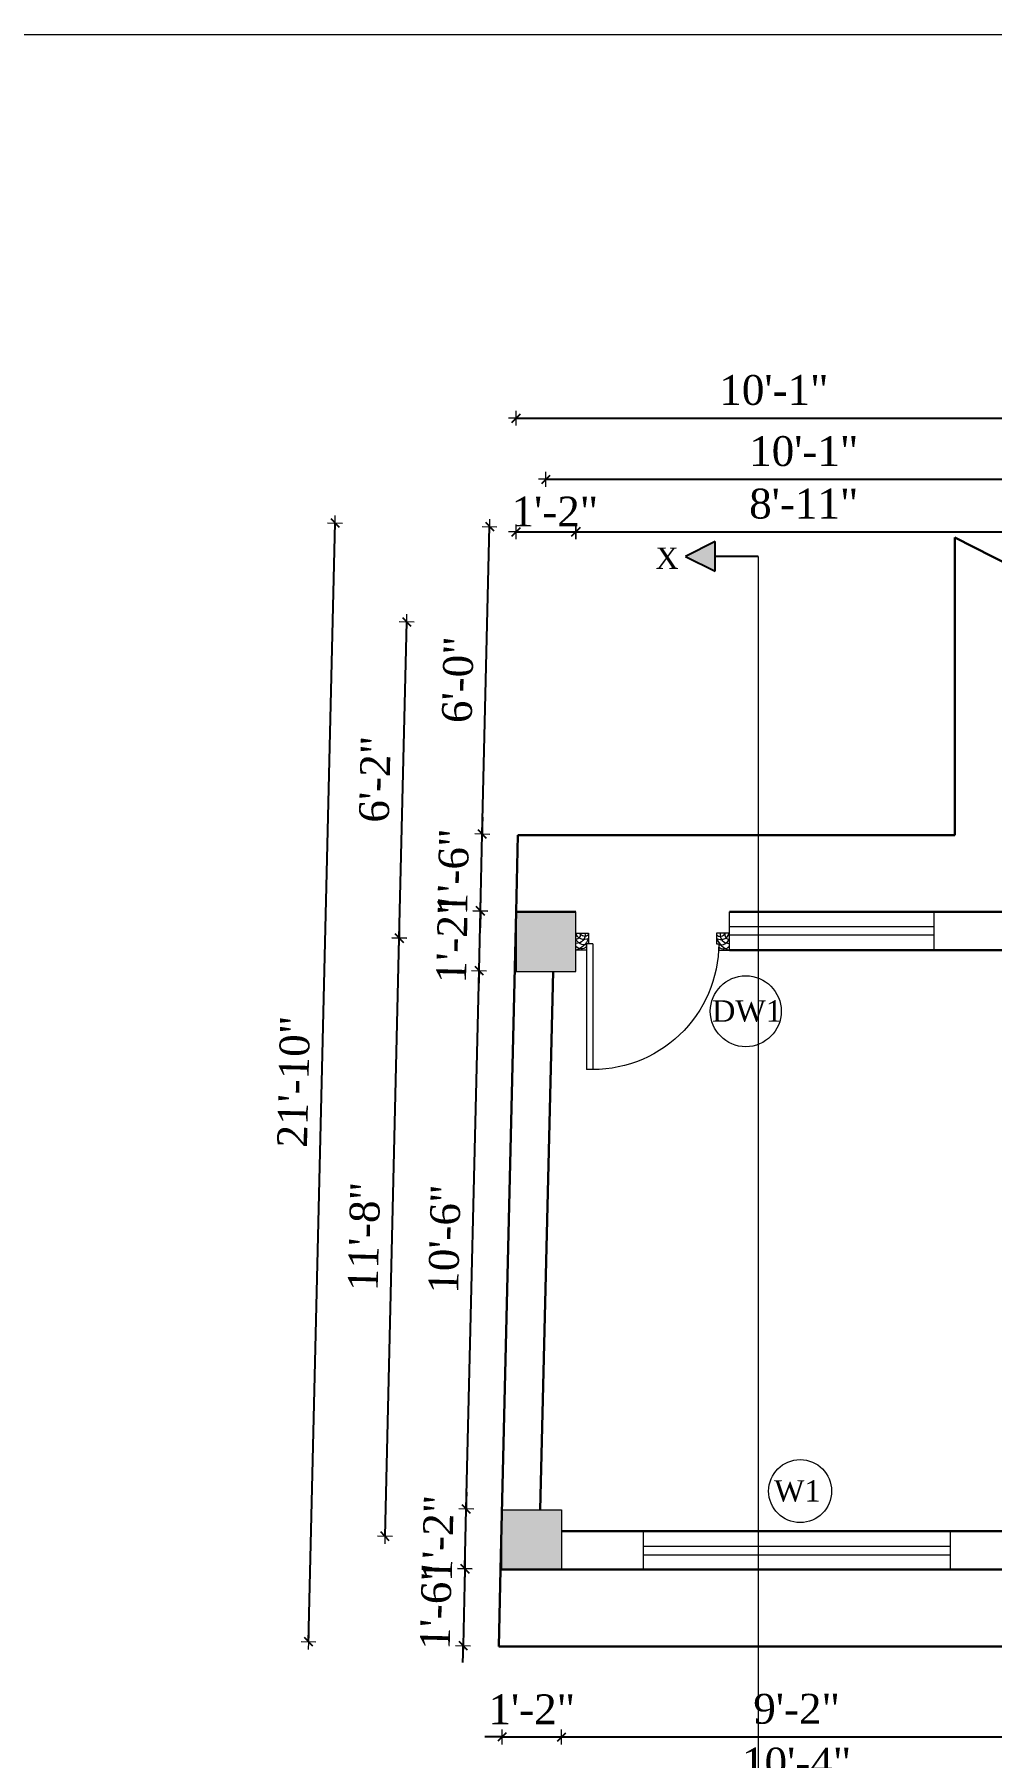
# Model space of a CAD drawing. Header units: inches. Extents: x 149946 to 166271, y -29520 to -26192.
# Drawn here: x 163894.9 to 164119.3, y -26596.6 to -26192.5 of the extents above; entities that cross this region are included whole.
import ezdxf

# ---------------------------------------------------------------- set-up
doc = ezdxf.new("R2010")
doc.units = ezdxf.units.IN
doc.header["$LTSCALE"] = 5
doc.header["$MEASUREMENT"] = 0
for name, color, linetype, lineweight in [('A-WALL', 7, 'Continuous', 9), ('Dimension', 7, 'Continuous', 18), ('DOOR', 62, 'Continuous', 0), ('Dw', 2, 'Continuous', 18), ('ele1', 21, 'Continuous', 20)]:
    doc.layers.add(name, color=color, linetype=linetype, lineweight=lineweight)
doc.layers.add('dim line', color=7, linetype='Continuous', lineweight=15, true_color=0xfab2b2)
doc.layers.add('TEXT', color=6, linetype='Continuous')
doc.layers.add('WALL', color=7, linetype='Continuous')
doc.styles.add('ordinary', font='times.ttf')
doc.dimstyles.new('Copy of 96', dxfattribs={"dimtxt": 7, "dimasz": 4, "dimexe": 0.5, "dimexo": 0.5, "dimgap": 3, "dimtad": 1, "dimdec": 1, "dimzin": 11, "dimdsep": 46, "dimlunit": 4, "dimtxsty": 'ordinary', "dimblk": 'OBLIQUE', "dimcen": 0.09, "dimse1": 1, "dimse2": 1, "dimclrt": 6, "dimazin": 0, "dimtfac": 1, "dimtdec": 1, "dimtix": 1, "dimtmove": 2, "dimatfit": 3, "dimldrblk": 'leader', "dimfxl": 0.5, "dimfxlon": 1, "dimtolj": 1, "dimtzin": 0, "dimarcsym": 0})

# ---------------------------------------------------------------- blocks, each defined once
blk = doc.blocks.new('oblique')
at = {"color": 0, "lineweight": -2}
blk.add_line((0.25, 0.25), (-0.25, -0.25), dxfattribs=at)
at = {"layer": 'dim line', "lineweight": 9}
for p, q in [((-0.4375, 0), (0.4375, 0)), ((0, 0.4375), (0, -0.4375))]:
    blk.add_line(p, q, dxfattribs=at)
blk = doc.blocks.new('*D1037')
at = {"layer": 'A-WALL', "color": 0, "lineweight": -2, "ltscale": 50}
blk.add_line((164007.84, -26309.12), (164021.84, -26309.12), dxfattribs=at)
at = {"layer": 'Defpoints', "color": 0, "ltscale": 50}
for p in [(164021.84, -26309.12), (164007.84, -26398.23), (164021.84, -26398.23)]:
    blk.add_point(p, dxfattribs=at)
at = {"layer": 'A-WALL', "color": 0, "lineweight": -2, "ltscale": 50, "xscale": 4, "yscale": 4, "zscale": 4, "rotation": 180}
blk.add_blockref('oblique', (164007.84, -26309.12), dxfattribs=at)
at = {"layer": 'A-WALL', "color": 0, "lineweight": -2, "ltscale": 50, "xscale": 4, "yscale": 4, "zscale": 4}
blk.add_blockref('oblique', (164021.84, -26309.12), dxfattribs=at)
at = {"layer": 'A-WALL', "color": 6, "ltscale": 50, "insert": (164016.93, -26304.37), "char_height": 7, "attachment_point": 5, "style": 'ordinary'}
blk.add_mtext('\\A1;1\'-2"', dxfattribs=at)
blk = doc.blocks.new('_OBLIQUE')
at = {"color": 0, "linetype": 'ByBlock'}
blk.add_line((-0.5, -0.5), (0.5, 0.5), dxfattribs=at)
blk = doc.blocks.new('leader')
at = {"layer": 'Dimension'}
for p, q in [((0, -4.33), (0, 4.33)), ((-4.42, 0), (4.42, 0))]:
    blk.add_line(p, q, dxfattribs=at)
blk = doc.blocks.new('*D1038')
at = {"layer": 'A-WALL', "color": 0, "lineweight": -2, "ltscale": 5}
blk.add_line((164021.84, -26309.12), (164128.73, -26309.12), dxfattribs=at)
at = {"layer": 'Defpoints', "color": 0, "ltscale": 5}
for p in [(164128.73, -26309.12), (164128.73, -26326.85), (164021.84, -26398.23)]:
    blk.add_point(p, dxfattribs=at)
at = {"layer": 'A-WALL', "color": 0, "lineweight": -2, "ltscale": 5, "xscale": 4, "yscale": 4, "zscale": 4, "rotation": 180}
blk.add_blockref('oblique', (164021.84, -26309.12), dxfattribs=at)
at = {"layer": 'A-WALL', "color": 0, "lineweight": -2, "ltscale": 5, "xscale": 4, "yscale": 4, "zscale": 4}
blk.add_blockref('oblique', (164128.73, -26309.12), dxfattribs=at)
at = {"layer": 'A-WALL', "color": 6, "ltscale": 5, "insert": (164075.29, -26302.56), "char_height": 7, "attachment_point": 5, "style": 'ordinary'}
blk.add_mtext('\\A1;8\'-11"', dxfattribs=at)
blk = doc.blocks.new('*D1045')
at = {"layer": 'A-WALL', "color": 0, "lineweight": -2, "ltscale": 5}
blk.add_line((164014.84, -26296.8), (164135.73, -26296.8), dxfattribs=at)
at = {"layer": 'Defpoints', "color": 0, "ltscale": 5}
for p in [(164135.73, -26296.8), (164014.84, -26405.23), (164135.73, -26405.23)]:
    blk.add_point(p, dxfattribs=at)
at = {"layer": 'A-WALL', "color": 0, "lineweight": -2, "ltscale": 5, "xscale": 4, "yscale": 4, "zscale": 4, "rotation": 180}
blk.add_blockref('oblique', (164014.84, -26296.8), dxfattribs=at)
at = {"layer": 'A-WALL', "color": 0, "lineweight": -2, "ltscale": 5, "xscale": 4, "yscale": 4, "zscale": 4}
blk.add_blockref('oblique', (164135.73, -26296.8), dxfattribs=at)
at = {"layer": 'A-WALL', "color": 6, "ltscale": 5, "insert": (164075.29, -26290.24), "char_height": 7, "attachment_point": 5, "style": 'ordinary'}
blk.add_mtext('\\A1;10\'-1"', dxfattribs=at)
blk = doc.blocks.new('*D1048')
at = {"layer": 'A-WALL', "color": 0, "lineweight": -2, "ltscale": 5}
blk.add_line((164007.84, -26282.47), (164128.73, -26282.47), dxfattribs=at)
at = {"layer": 'Defpoints', "color": 0, "ltscale": 5}
for p in [(164128.73, -26282.47), (164128.73, -26326.85), (164007.84, -26398.23)]:
    blk.add_point(p, dxfattribs=at)
at = {"layer": 'A-WALL', "color": 0, "lineweight": -2, "ltscale": 5, "xscale": 4, "yscale": 4, "zscale": 4, "rotation": 180}
blk.add_blockref('oblique', (164007.84, -26282.47), dxfattribs=at)
at = {"layer": 'A-WALL', "color": 0, "lineweight": -2, "ltscale": 5, "xscale": 4, "yscale": 4, "zscale": 4}
blk.add_blockref('oblique', (164128.73, -26282.47), dxfattribs=at)
at = {"layer": 'A-WALL', "color": 6, "ltscale": 5, "insert": (164068.29, -26275.91), "char_height": 7, "attachment_point": 5, "style": 'ordinary'}
blk.add_mtext('\\A1;10\'-1"', dxfattribs=at)
blk = doc.blocks.new('*D1051')
at = {"layer": 'A-WALL', "color": 0, "lineweight": -2, "ltscale": 5}
blk.add_line((164462.08, -26482.51), (164462.08, -26310.49), dxfattribs=at)
at = {"layer": 'Defpoints', "color": 0, "ltscale": 5}
for p in [(164110.73, -26310.49), (164462.08, -26310.49), (164416.54, -26482.51)]:
    blk.add_point(p, dxfattribs=at)
at = {"layer": 'A-WALL', "color": 0, "lineweight": -2, "ltscale": 5, "xscale": 4, "yscale": 4, "zscale": 4}
for p, rotation in [((164462.08, -26310.49), 90), ((164462.08, -26482.51), 270)]:
    blk.add_blockref('oblique', p, dxfattribs=dict(at, rotation=rotation))
at = {"layer": 'A-WALL', "color": 6, "ltscale": 5, "insert": (164455.58, -26396.5), "char_height": 7, "attachment_point": 5, "rotation": 90, "style": 'ordinary'}
blk.add_mtext('\\A1;14\'-4"', dxfattribs=at)
blk = doc.blocks.new('*D1052')
at = {"layer": 'A-WALL', "color": 0, "lineweight": -2, "ltscale": 50}
for p, q in [((164004.52, -26591.76), (164000.52, -26591.76)), ((164004.52, -26591.76), (164018.52, -26591.76)), ((164018.52, -26591.76), (164022.52, -26591.76))]:
    blk.add_line(p, q, dxfattribs=at)
at = {"layer": 'Defpoints', "color": 0, "ltscale": 50}
for p in [(164004.52, -26552.51), (164018.52, -26552.51), (164018.52, -26591.76)]:
    blk.add_point(p, dxfattribs=at)
at = {"layer": 'A-WALL', "color": 0, "lineweight": -2, "ltscale": 50, "xscale": 4, "yscale": 4, "zscale": 4}
blk.add_blockref('oblique', (164004.52, -26591.76), dxfattribs=at)
at = {"layer": 'A-WALL', "color": 0, "lineweight": -2, "ltscale": 50, "xscale": 4, "yscale": 4, "zscale": 4, "rotation": 180}
blk.add_blockref('oblique', (164018.52, -26591.76), dxfattribs=at)
at = {"layer": 'A-WALL', "color": 6, "ltscale": 50, "insert": (164011.52, -26585.26), "char_height": 7, "attachment_point": 5, "style": 'ordinary'}
blk.add_mtext('\\A1;1\'-2"', dxfattribs=at)
blk = doc.blocks.new('*D1053')
at = {"layer": 'A-WALL', "color": 0, "lineweight": -2, "ltscale": 5}
blk.add_line((164018.52, -26591.76), (164128.73, -26591.76), dxfattribs=at)
at = {"layer": 'Defpoints', "color": 0, "ltscale": 5}
for p in [(164018.52, -26552.51), (164128.73, -26552.51), (164128.73, -26591.76)]:
    blk.add_point(p, dxfattribs=at)
at = {"layer": 'A-WALL', "color": 0, "lineweight": -2, "ltscale": 5, "xscale": 4, "yscale": 4, "zscale": 4, "rotation": 180}
blk.add_blockref('oblique', (164018.52, -26591.76), dxfattribs=at)
at = {"layer": 'A-WALL', "color": 0, "lineweight": -2, "ltscale": 5, "xscale": 4, "yscale": 4, "zscale": 4}
blk.add_blockref('oblique', (164128.73, -26591.76), dxfattribs=at)
at = {"layer": 'A-WALL', "color": 6, "ltscale": 5, "insert": (164073.62, -26585.19), "char_height": 7, "attachment_point": 5, "style": 'ordinary'}
blk.add_mtext('\\A1;9\'-2"', dxfattribs=at)
blk = doc.blocks.new('*D1062')
at = {"layer": 'A-WALL', "color": 0, "lineweight": -2, "ltscale": 5}
blk.add_line((164011.52, -26604.38), (164135.73, -26604.38), dxfattribs=at)
at = {"layer": 'Defpoints', "color": 0, "ltscale": 5}
for p in [(164011.52, -26545.51), (164135.73, -26545.51), (164135.73, -26604.38)]:
    blk.add_point(p, dxfattribs=at)
at = {"layer": 'A-WALL', "color": 0, "lineweight": -2, "ltscale": 5, "xscale": 4, "yscale": 4, "zscale": 4, "rotation": 180}
blk.add_blockref('oblique', (164011.52, -26604.38), dxfattribs=at)
at = {"layer": 'A-WALL', "color": 0, "lineweight": -2, "ltscale": 5, "xscale": 4, "yscale": 4, "zscale": 4}
blk.add_blockref('oblique', (164135.73, -26604.38), dxfattribs=at)
at = {"layer": 'A-WALL', "color": 6, "ltscale": 5, "insert": (164073.62, -26597.82), "char_height": 7, "attachment_point": 5, "style": 'ordinary'}
blk.add_mtext('\\A1;10\'-4"', dxfattribs=at)
blk = doc.blocks.new('*D1066')
at = {"layer": 'A-WALL', "color": 0, "lineweight": -2, "ltscale": 5}
blk.add_line((164370.98, -26617.48), (164004.19, -26617.48), dxfattribs=at)
at = {"layer": 'Defpoints', "color": 0, "ltscale": 5}
for p in [(164004.19, -26552.51), (164370.98, -26552.51), (164004.19, -26617.48)]:
    blk.add_point(p, dxfattribs=at)
at = {"layer": 'A-WALL', "color": 0, "lineweight": -2, "ltscale": 5, "xscale": 4, "yscale": 4, "zscale": 4, "rotation": 180}
blk.add_blockref('oblique', (164004.19, -26617.48), dxfattribs=at)
at = {"layer": 'A-WALL', "color": 0, "lineweight": -2, "ltscale": 5, "xscale": 4, "yscale": 4, "zscale": 4}
blk.add_blockref('oblique', (164370.98, -26617.48), dxfattribs=at)
at = {"layer": 'A-WALL', "color": 6, "ltscale": 5, "insert": (164187.58, -26610.91), "char_height": 7, "attachment_point": 5, "style": 'ordinary'}
blk.add_mtext('\\A1;30\'-7"', dxfattribs=at)
blk = doc.blocks.new('*D1068')
at = {"layer": 'A-WALL', "color": 0, "lineweight": -2, "ltscale": 50}
for p, q in [((163996.15, -26538.31), (163996.25, -26534.32)), ((163995.82, -26552.31), (163996.15, -26538.31)), ((163995.82, -26552.31), (163995.73, -26556.31))]:
    blk.add_line(p, q, dxfattribs=at)
at = {"layer": 'Defpoints', "color": 0, "ltscale": 50}
for p in [(163996.15, -26538.31), (164004.52, -26538.51), (164004.19, -26552.51)]:
    blk.add_point(p, dxfattribs=at)
at = {"layer": 'A-WALL', "color": 0, "lineweight": -2, "ltscale": 50, "xscale": 4, "yscale": 4, "zscale": 4}
for p, rotation in [((163996.15, -26538.31), 268.6423816929436), ((163995.82, -26552.31), 88.64238169294363)]:
    blk.add_blockref('oblique', p, dxfattribs=dict(at, rotation=rotation))
at = {"layer": 'A-WALL', "color": 6, "ltscale": 50, "insert": (163989.49, -26545.16), "char_height": 7, "attachment_point": 5, "rotation": 88.6424, "style": 'ordinary'}
blk.add_mtext('\\A1;1\'-2"', dxfattribs=at)
blk = doc.blocks.new('*D1069')
at = {"layer": 'A-WALL', "color": 0, "lineweight": -2, "ltscale": 5}
blk.add_line((163996.15, -26538.31), (163999.15, -26412.02), dxfattribs=at)
at = {"layer": 'Defpoints', "color": 0, "ltscale": 5}
for p in [(163999.15, -26412.02), (164007.84, -26412.23), (164004.52, -26538.51)]:
    blk.add_point(p, dxfattribs=at)
at = {"layer": 'A-WALL', "color": 0, "lineweight": -2, "ltscale": 5, "xscale": 4, "yscale": 4, "zscale": 4}
for p, rotation in [((163999.15, -26412.02), 88.64238169339859), ((163996.15, -26538.31), 268.6423816933986)]:
    blk.add_blockref('oblique', p, dxfattribs=dict(at, rotation=rotation))
at = {"layer": 'A-WALL', "color": 6, "ltscale": 5, "insert": (163991.09, -26475.01), "char_height": 7, "attachment_point": 5, "rotation": 88.6424, "style": 'ordinary'}
blk.add_mtext('\\A1;10\'-6"', dxfattribs=at)
blk = doc.blocks.new('*D1070')
at = {"layer": 'A-WALL', "color": 0, "lineweight": -2, "ltscale": 5}
for p, q in [((163999.48, -26398.03), (163999.57, -26394.03)), ((163999.15, -26412.02), (163999.48, -26398.03)), ((163999.15, -26412.02), (163999.05, -26416.02))]:
    blk.add_line(p, q, dxfattribs=at)
at = {"layer": 'Defpoints', "color": 0, "ltscale": 5}
for p in [(163999.48, -26398.03), (164007.84, -26398.23), (164007.84, -26412.23)]:
    blk.add_point(p, dxfattribs=at)
at = {"layer": 'A-WALL', "color": 0, "lineweight": -2, "ltscale": 5, "xscale": 4, "yscale": 4, "zscale": 4}
for p, rotation in [((163999.48, -26398.03), 268.6423816933986), ((163999.15, -26412.02), 88.64238169339862)]:
    blk.add_blockref('oblique', p, dxfattribs=dict(at, rotation=rotation))
at = {"layer": 'A-WALL', "color": 6, "ltscale": 5, "insert": (163992.81, -26404.87), "char_height": 7, "attachment_point": 5, "rotation": 88.6424, "style": 'ordinary'}
blk.add_mtext('\\A1;1\'-2"', dxfattribs=at)
blk = doc.blocks.new('*D1071')
at = {"layer": 'A-WALL', "color": 0, "lineweight": -2, "ltscale": 5}
blk.add_line((163977.12, -26544.7), (163980.44, -26404.41), dxfattribs=at)
at = {"layer": 'Defpoints', "color": 0, "ltscale": 5}
for p in [(163980.44, -26404.41), (164014.84, -26405.23), (164011.52, -26545.51)]:
    blk.add_point(p, dxfattribs=at)
at = {"layer": 'A-WALL', "color": 0, "lineweight": -2, "ltscale": 5, "xscale": 4, "yscale": 4, "zscale": 4}
for p, rotation in [((163980.44, -26404.41), 88.64238169299772), ((163977.12, -26544.7), 268.6423816929977)]:
    blk.add_blockref('oblique', p, dxfattribs=dict(at, rotation=rotation))
at = {"layer": 'A-WALL', "color": 6, "ltscale": 5, "insert": (163972.22, -26474.4), "char_height": 7, "attachment_point": 5, "rotation": 88.6424, "style": 'ordinary'}
blk.add_mtext('\\A1;11\'-8"', dxfattribs=at)
blk = doc.blocks.new('*D1072')
at = {"layer": 'A-WALL', "color": 0, "lineweight": -2, "ltscale": 5}
for p, q in [((163999.9, -26380.03), (164000, -26376.03)), ((163999.48, -26398.03), (163999.9, -26380.03)), ((163999.48, -26398.03), (163999.38, -26402.03))]:
    blk.add_line(p, q, dxfattribs=at)
at = {"layer": 'Defpoints', "color": 0, "ltscale": 5}
for p in [(163999.9, -26380.03), (164008.27, -26380.23), (164007.84, -26398.23)]:
    blk.add_point(p, dxfattribs=at)
at = {"layer": 'A-WALL', "color": 0, "lineweight": -2, "ltscale": 5, "xscale": 4, "yscale": 4, "zscale": 4}
for p, rotation in [((163999.9, -26380.03), 268.6423816933986), ((163999.48, -26398.03), 88.64238169339862)]:
    blk.add_blockref('oblique', p, dxfattribs=dict(at, rotation=rotation))
at = {"layer": 'A-WALL', "color": 6, "ltscale": 5, "insert": (163993.13, -26388.88), "char_height": 7, "attachment_point": 5, "rotation": 88.6424, "style": 'ordinary'}
blk.add_mtext('\\A1;1\'-6"', dxfattribs=at)
blk = doc.blocks.new('*D1073')
at = {"layer": 'A-WALL', "color": 0, "lineweight": -2, "ltscale": 5}
for p, q in [((163995.82, -26552.31), (163995.92, -26548.32)), ((163995.82, -26552.31), (163995.39, -26570.31)), ((163995.39, -26570.31), (163995.3, -26574.31))]:
    blk.add_line(p, q, dxfattribs=at)
at = {"layer": 'Defpoints', "color": 0, "ltscale": 5}
for p in [(164004.19, -26552.51), (163995.39, -26570.31), (164003.76, -26570.51)]:
    blk.add_point(p, dxfattribs=at)
at = {"layer": 'A-WALL', "color": 0, "lineweight": -2, "ltscale": 5, "xscale": 4, "yscale": 4, "zscale": 4}
for p, rotation in [((163995.82, -26552.31), 268.6423816933986), ((163995.39, -26570.31), 88.64238169339859)]:
    blk.add_blockref('oblique', p, dxfattribs=dict(at, rotation=rotation))
at = {"layer": 'A-WALL', "color": 6, "ltscale": 5, "insert": (163989.05, -26561.16), "char_height": 7, "attachment_point": 5, "rotation": 88.6424, "style": 'ordinary'}
blk.add_mtext('\\A1;1\'-6"', dxfattribs=at)
blk = doc.blocks.new('*D1074')
at = {"layer": 'A-WALL', "color": 0, "lineweight": -2, "ltscale": 5}
blk.add_line((163980.44, -26404.41), (163982.2, -26330.21), dxfattribs=at)
at = {"layer": 'Defpoints', "color": 0, "ltscale": 5}
for p in [(163982.2, -26330.21), (164135.73, -26333.85), (164014.84, -26405.23)]:
    blk.add_point(p, dxfattribs=at)
at = {"layer": 'A-WALL', "color": 0, "lineweight": -2, "ltscale": 5, "xscale": 4, "yscale": 4, "zscale": 4}
for p, rotation in [((163982.2, -26330.21), 88.64238169339859), ((163980.44, -26404.41), 268.6423816933986)]:
    blk.add_blockref('oblique', p, dxfattribs=dict(at, rotation=rotation))
at = {"layer": 'A-WALL', "color": 6, "ltscale": 5, "insert": (163974.76, -26367.16), "char_height": 7, "attachment_point": 5, "rotation": 88.6424, "style": 'ordinary'}
blk.add_mtext('\\A1;6\'-2"', dxfattribs=at)
blk = doc.blocks.new('*D1075')
at = {"layer": 'A-WALL', "color": 0, "lineweight": -2, "ltscale": 5}
blk.add_line((163959.16, -26569.46), (163965.38, -26307.04), dxfattribs=at)
at = {"layer": 'Defpoints', "color": 0, "ltscale": 5}
for p in [(163965.38, -26307.04), (164110.73, -26310.49), (164003.76, -26570.51)]:
    blk.add_point(p, dxfattribs=at)
at = {"layer": 'A-WALL', "color": 0, "lineweight": -2, "ltscale": 5, "xscale": 4, "yscale": 4, "zscale": 4}
for p, rotation in [((163965.38, -26307.04), 88.64238169339859), ((163959.16, -26569.46), 268.6423816933986)]:
    blk.add_blockref('oblique', p, dxfattribs=dict(at, rotation=rotation))
at = {"layer": 'A-WALL', "color": 6, "ltscale": 5, "insert": (163955.71, -26438.09), "char_height": 7, "attachment_point": 5, "rotation": 88.6424, "style": 'ordinary'}
blk.add_mtext('\\A1;21\'-10"', dxfattribs=at)
blk = doc.blocks.new('*D1253')
at = {"layer": 'A-WALL', "color": 0, "lineweight": -2, "ltscale": 5}
blk.add_line((163999.9, -26380.03), (164001.61, -26307.9), dxfattribs=at)
at = {"layer": 'Defpoints', "color": 0, "ltscale": 5}
for p in [(164001.61, -26307.9), (164110.73, -26310.49), (164008.27, -26380.23)]:
    blk.add_point(p, dxfattribs=at)
at = {"layer": 'A-WALL', "color": 0, "lineweight": -2, "ltscale": 5, "xscale": 4, "yscale": 4, "zscale": 4}
for p, rotation in [((164001.61, -26307.9), 88.64238169339859), ((163999.9, -26380.03), 268.6423816933986)]:
    blk.add_blockref('oblique', p, dxfattribs=dict(at, rotation=rotation))
at = {"layer": 'A-WALL', "color": 6, "ltscale": 5, "insert": (163994.2, -26343.81), "char_height": 7, "attachment_point": 5, "rotation": 88.6424, "style": 'ordinary'}
blk.add_mtext('\\A1;6\'-0"', dxfattribs=at)
blk = doc.blocks.new('*D1076')
at = {"layer": 'A-WALL', "color": 0, "lineweight": -2, "ltscale": 5}
for p, q in [((164433.17, -26310.49), (164433.17, -26306.49)), ((164433.17, -26326.85), (164433.17, -26310.49)), ((164433.17, -26326.85), (164433.17, -26330.85))]:
    blk.add_line(p, q, dxfattribs=at)
at = {"layer": 'Defpoints', "color": 0, "ltscale": 5}
for p in [(164110.73, -26310.49), (164433.17, -26310.49), (164142.73, -26326.85)]:
    blk.add_point(p, dxfattribs=at)
at = {"layer": 'A-WALL', "color": 0, "lineweight": -2, "ltscale": 5, "xscale": 4, "yscale": 4, "zscale": 4}
for p, rotation in [((164433.17, -26310.49), 270), ((164433.17, -26326.85), 90)]:
    blk.add_blockref('oblique', p, dxfattribs=dict(at, rotation=rotation))
at = {"layer": 'A-WALL', "color": 6, "ltscale": 5, "insert": (164426.67, -26318.67), "char_height": 7, "attachment_point": 5, "rotation": 90, "style": 'ordinary'}
blk.add_mtext('\\A1;1\'-4"', dxfattribs=at)
blk = doc.blocks.new('A$C27B36B59')
at = {"layer": 'DOOR'}
for p, q in [((0, 4), (0, 0)), ((2.5, 4), (0, 4)), ((0, 0), (3, 0)), ((2.5, 2.5), (2.5, 4)), ((3, 2.5), (2.5, 2.5)), ((3, 0), (3, 2.5))]:
    blk.add_line(p, q, dxfattribs=at)
for centre, radius, start, end in [((-1.4, -0.54), 4.75, 22.1411, 72.838), ((1.34, 2.09), 1.64, 45.138, 144.8948), ((2.21, 0.3), 2.49, 83.3149, 152.658), ((0.13, 0.37), 2.05, 349.4875, 93.6805), ((1.96, -0.47), 2.01, 58.7447, 166.495), ((-0.06, 0.32), 1.13, 343.542, 86.947), ((2.08, -0.4), 1.17, 38.2816, 160.1519)]:
    blk.add_arc(centre, radius, start, end, dxfattribs=at)
blk = doc.blocks.new('D2')
at = {"layer": 'DOOR'}
for p, q in [((74473.95, 24047.59), (74473.95, 24018.09)), ((74473.95, 24047.59), (74475.45, 24047.59)), ((74475.45, 24047.59), (74475.45, 24018.13))]:
    blk.add_line(p, q, dxfattribs=at)
blk.add_arc((74473.95, 24047.59), 29.5, 180, 272.9146, dxfattribs=at)
at = {"layer": 'DOOR', "xscale": -1, "rotation": 180}
blk.add_blockref('A$C27B36B59', (74441.95, 24050.09), dxfattribs=at)
at = {"layer": 'DOOR', "rotation": 180}
blk.add_blockref('A$C27B36B59', (74477.95, 24050.09), dxfattribs=at)

msp = doc.modelspace()

# ---------------------------------------------------------------- hatches: boundary and pattern name
at = {"ltscale": 5}
msp.add_hatch(color=256, dxfattribs=at).paths.add_polyline_path([(164054.48, -26318.37), (164054.48, -26311.36), (164047.59, -26314.95)])
at = {"layer": 'WALL', "linetype": 'ByBlock', "ltscale": 5, "true_color": 0xf8991e}
h = msp.add_hatch(color=30, dxfattribs=at)
h.dxf.hatch_style = 1
h.paths.add_polyline_path([(164007.84, -26412.23), (164021.84, -26412.23), (164021.84, -26398.23), (164007.84, -26398.23)])
h = msp.add_hatch(color=30, dxfattribs=at)
h.dxf.hatch_style = 1
h.paths.add_polyline_path([(164004.52, -26538.51), (164004.52, -26552.51), (164018.52, -26552.51), (164018.52, -26538.51)])

# ---------------------------------------------------------------- linework, layer by layer
at = {"ltscale": 5}
for p, q in [((164054.48, -26311.36, -72.71), (164047.59, -26314.95, -72.71)), ((164054.48, -26318.37, -72.71), (164054.48, -26311.36, -72.71)), ((164047.59, -26314.95, -72.71), (164054.48, -26318.37, -72.71)), ((164064.58, -26314.95, -72.71), (164054.48, -26314.95, -72.71))]:
    msp.add_line(p, q, dxfattribs=at)
at = {"layer": 'A-WALL', "lineweight": 30}
for p, q in [((164110.73, -26310.49, -72.71), (164110.73, -26380.23, -72.71)), ((164110.73, -26310.49, -72.71), (164141.26, -26326.01, -72.71)), ((164007.84, -26398.23, -72.71), (164008.27, -26380.23, -72.71)), ((164008.27, -26380.23, -72.71), (164110.73, -26380.23, -72.71)), ((164007.84, -26398.23, -72.71), (164004.19, -26552.51, -72.71)), ((164021.84, -26398.23, -72.71), (164007.84, -26398.23, -72.71)), ((164057.84, -26398.23, -72.71), (164128.73, -26398.23, -72.71)), ((164128.73, -26407.23, -72.71), (164057.84, -26407.23, -72.71)), ((164016.51, -26412.23, -72.71), (164013.52, -26538.51, -72.71)), ((164128.73, -26543.51, -72.71), (164018.52, -26543.51, -72.71)), ((164004.19, -26552.51, -72.71), (164003.76, -26570.51, -72.71)), ((164371.31, -26552.51, -72.71), (164004.19, -26552.51, -72.71)), ((164359.67, -26570.51, -72.71), (164003.76, -26570.51, -72.71))]:
    msp.add_line(p, q, dxfattribs=at)
at = {"layer": 'A-WALL', "ltscale": 5}
for p, q in [((164064.58, -26314.95, -72.71), (164064.58, -26603.51, -72.71)), ((164057.84, -26407.23, -72.71), (164057.84, -26398.23, -72.71)), ((164105.84, -26407.23, -72.71), (164105.84, -26398.23, -72.71)), ((164037.62, -26543.51, -72.71), (164037.62, -26552.51, -72.71)), ((164109.62, -26543.51, -72.71), (164109.62, -26552.51, -72.71))]:
    msp.add_line(p, q, dxfattribs=at)
at = {"layer": 'A-WALL', "ltscale": 5, "elevation": -72.71}
for points in [[(164007.84, -26412.23), (164021.84, -26412.23), (164021.84, -26398.23), (164007.84, -26398.23)], [(164004.52, -26538.51), (164018.52, -26538.51), (164018.52, -26552.51), (164004.52, -26552.51)]]:
    msp.add_lwpolyline(points, close=True, dxfattribs=at)
at = {"layer": 'A-WALL', "ltscale": 5}
for centre, radius in [((164061.7, -26421.56, -72.71), 8.32), ((164074.44, -26534.09, -72.71), 7.38)]:
    msp.add_circle(centre, radius, dxfattribs=at)
at = {"layer": 'Dw', "color": 3}
for p, q in [((164105.84, -26401.73, -72.71), (164057.84, -26401.73, -72.71)), ((164105.84, -26403.73, -72.71), (164057.84, -26403.73, -72.71)), ((164037.62, -26547.01, -72.71), (164109.62, -26547.01, -72.71)), ((164037.62, -26549.01, -72.71), (164109.62, -26549.01, -72.71))]:
    msp.add_line(p, q, dxfattribs=at)
at = {"layer": 'ele1', "elevation": -72.71}
msp.add_lwpolyline([(163186.16, -26192.48), (166271.13, -26192.48), (166271.13, -28347.82), (163186.16, -28347.82)], close=True, dxfattribs=at)
msp.add_lwpolyline([(163186.16, -26192.48), (166271.13, -26192.48), (166271.13, -28347.82), (163186.16, -28347.82)], close=True, dxfattribs=at)

# ---------------------------------------------------------------- block references
at = {"layer": 'WALL', "color": 2, "linetype": 'ByBlock', "xscale": -1, "rotation": 359.9999999997916}
msp.add_blockref('D2', (238499.79, -50453.32, -72.71), dxfattribs=at)

# ---------------------------------------------------------------- texts
at = {"layer": 'TEXT', "style": 'ordinary'}
for s, p in [('X', (164040.52, -26317.82, -72.71)), ('DW1', (164053.79, -26424, -72.71)), ('W1', (164068.33, -26536.54, -72.71))]:
    msp.add_text(s, height=5, dxfattribs=at).set_placement(p)

# ---------------------------------------------------------------- dimensions: what is measured, and where the dimension line sits
at = {"layer": 'A-WALL', "ltscale": 5}
for base, p1, p2, picture, middle in [((164128.73, -26282.47, -72.71), (164007.84, -26398.23, -72.71), (164128.73, -26326.85, -72.71), '*D1048', (164068.29, -26275.91, -72.71)), ((164135.73, -26296.8, -72.71), (164014.84, -26405.23, -72.71), (164135.73, -26405.23, -72.71), '*D1045', (164075.29, -26290.24, -72.71)), ((164128.73, -26309.12, -72.71), (164021.84, -26398.23, -72.71), (164128.73, -26326.85, -72.71), '*D1038', (164075.29, -26302.56, -72.71)), ((164135.73, -26604.38, -72.71), (164011.52, -26545.51, -72.71), (164135.73, -26545.51, -72.71), '*D1062', (164073.62, -26597.82, -72.71)), ((164004.19, -26617.48, -72.71), (164370.98, -26552.51, -72.71), (164004.19, -26552.51, -72.71), '*D1066', (164187.58, -26610.91, -72.71)), ((164128.73, -26591.76, -72.71), (164018.52, -26552.51, -72.71), (164128.73, -26552.51, -72.71), '*D1053', (164073.62, -26585.19, -72.71))]:
    dim = msp.add_linear_dim(base=base, p1=p1, p2=p2, dimstyle='Copy of 96', override={"dimdec": 0, "dimblk": 'oblique', "dimtdec": 0, "dimarcsym": 1}, dxfattribs=at)
    dim.commit()
    dim.dimension.update_dxf_attribs({"geometry": picture, "text_midpoint": middle})
at = {"layer": 'A-WALL', "ltscale": 50}
dim = msp.add_linear_dim(base=(164021.84, -26309.12, -72.71), p1=(164007.84, -26398.23, -72.71), p2=(164021.84, -26398.23, -72.71), dimstyle='Copy of 96', override={"dimdec": 0, "dimblk": 'oblique', "dimtdec": 0, "dimarcsym": 1}, dxfattribs=at)
dim.commit()
dim.dimension.update_dxf_attribs({"geometry": '*D1037', "text_midpoint": (164016.93, -26304.37, -72.71), "dimtype": 160})
at = {"layer": 'A-WALL', "ltscale": 5}
for base, p1, p2, angle, picture, middle in [((163965.38, -26307.04, -72.71), (164003.76, -26570.51, -72.71), (164110.73, -26310.49, -72.71), 268.6424, '*D1075', (163955.71, -26438.09, -72.71)), ((164001.61, -26307.9, -72.71), (164008.27, -26380.23, -72.71), (164110.73, -26310.49, -72.71), 268.6424, '*D1253', (163994.2, -26343.81, -72.71)), ((164433.17, -26310.49, -72.71), (164142.73, -26326.85, -72.71), (164110.73, -26310.49, -72.71), 90, '*D1076', (164426.67, -26318.67, -72.71)), ((164462.08, -26310.49, -72.71), (164416.54, -26482.51, -72.71), (164110.73, -26310.49, -72.71), 90, '*D1051', (164455.58, -26396.5, -72.71)), ((163982.2, -26330.21, -72.71), (164014.84, -26405.23, -72.71), (164135.73, -26333.85, -72.71), 268.6424, '*D1074', (163974.76, -26367.16, -72.71)), ((163999.9, -26380.03, -72.71), (164007.84, -26398.23, -72.71), (164008.27, -26380.23, -72.71), 268.6424, '*D1072', (163993.13, -26388.88, -72.71)), ((163999.48, -26398.03, -72.71), (164007.84, -26412.23, -72.71), (164007.84, -26398.23, -72.71), 268.6424, '*D1070', (163992.81, -26404.87, -72.71)), ((163999.15, -26412.02, -72.71), (164004.52, -26538.51, -72.71), (164007.84, -26412.23, -72.71), 268.6424, '*D1069', (163991.09, -26475.01, -72.71)), ((163995.39, -26570.31, -72.71), (164004.19, -26552.51, -72.71), (164003.76, -26570.51, -72.71), 268.6424, '*D1073', (163989.05, -26561.16, -72.71))]:
    dim = msp.add_linear_dim(base=base, p1=p1, p2=p2, angle=angle, dimstyle='Copy of 96', override={"dimdec": 0, "dimblk": 'oblique', "dimtdec": 0, "dimarcsym": 1}, dxfattribs=at)
    dim.commit()
    dim.dimension.update_dxf_attribs({"geometry": picture, "text_midpoint": middle})
dim = msp.add_aligned_dim(p1=(164011.52, -26545.51, -72.71), p2=(164014.84, -26405.23, -72.71), distance=34.41, dimstyle='Copy of 96', override={"dimdec": 0, "dimblk": 'oblique', "dimtdec": 0, "dimarcsym": 1}, dxfattribs=at)
dim.commit()
dim.dimension.update_dxf_attribs({"geometry": '*D1071', "text_midpoint": (163972.22, -26474.4, -72.71)})
at = {"layer": 'A-WALL', "ltscale": 50}
dim = msp.add_aligned_dim(p1=(164004.19, -26552.51, -72.71), p2=(164004.52, -26538.51, -72.71), distance=8.37, dimstyle='Copy of 96', override={"dimdec": 0, "dimblk": 'oblique', "dimtdec": 0, "dimarcsym": 1}, dxfattribs=at)
dim.commit()
dim.dimension.update_dxf_attribs({"geometry": '*D1068', "text_midpoint": (163989.49, -26545.16, -72.71)})
dim = msp.add_linear_dim(base=(164018.52, -26591.76, -72.71), p1=(164004.52, -26552.51, -72.71), p2=(164018.52, -26552.51, -72.71), dimstyle='Copy of 96', override={"dimdec": 0, "dimblk": 'oblique', "dimtdec": 0, "dimarcsym": 1}, dxfattribs=at)
dim.commit()
dim.dimension.update_dxf_attribs({"geometry": '*D1052', "text_midpoint": (164011.52, -26585.26, -72.71)})

doc.saveas('drawing.dxf')
